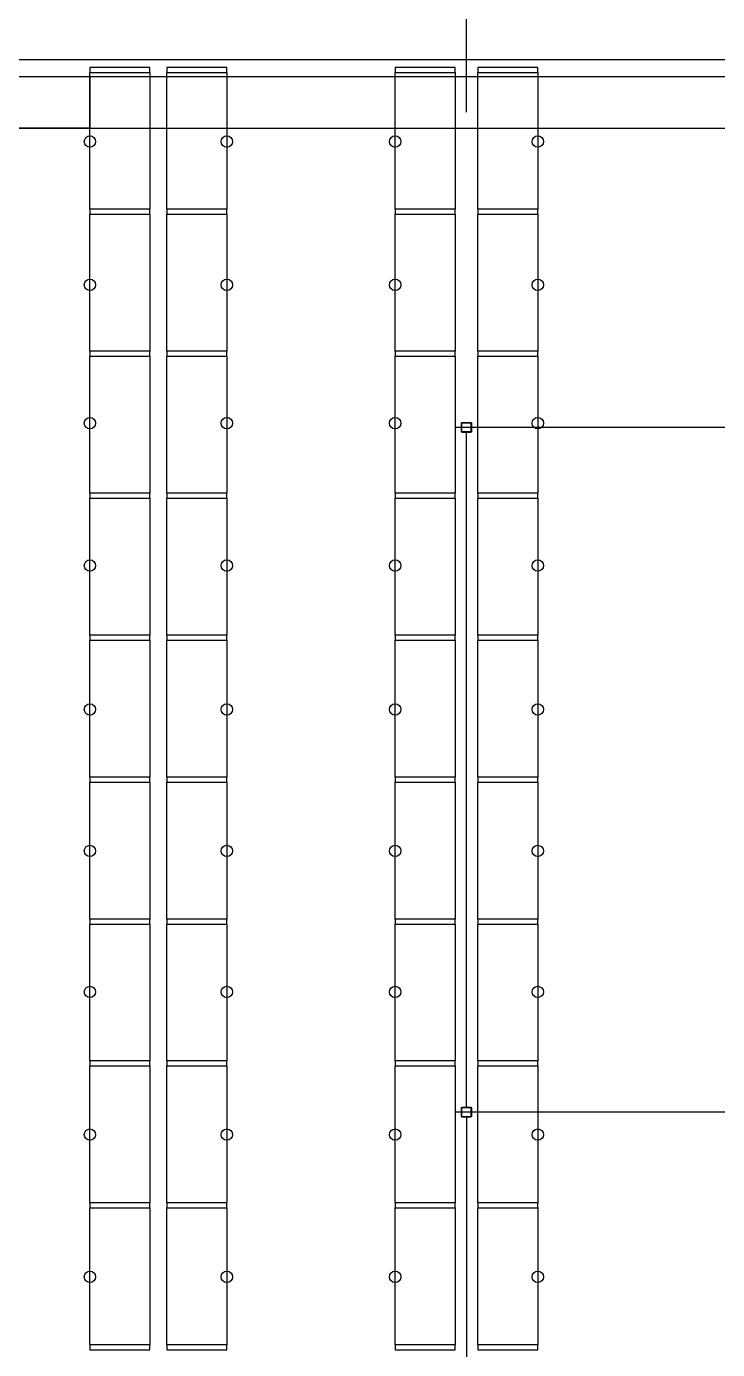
# Model space of a CAD drawing. Header units: millimetres. Extents: x 626570 to 643256, y 6233 to 11343.
# Drawn here: x 636723 to 637208, y 9760 to 10688 of the extents above; entities that cross this region are included whole.
import ezdxf

# ---------------------------------------------------------------- set-up
doc = ezdxf.new("R2010")
doc.units = ezdxf.units.MM
doc.header["$LTSCALE"] = 4000
doc.header["$MEASUREMENT"] = 0
doc.linetypes.add('DASHDOT', pattern=[1, 0.5, -0.25, 0, -0.25])
for name, color, linetype in [('1', 4, 'DASHDOT'), ('BEAMS', 170, 'CONTINUOUS'), ('DEPAL2', 4, 'CONTINUOUS'), ('FRAMES', 170, 'CONTINUOUS'), ('LIGHTS', 50, 'CONTINUOUS'), ('MASTERFOUNDATION_1', 4, 'DASHDOT'), ('MASTERFOUNDATION_25', 7, 'CONTINUOUS'), ('PICKMOD1', 4, 'CONTINUOUS'), ('X-BRACING', 4, 'CONTINUOUS')]:
    doc.layers.add(name, color=color, linetype=linetype)

msp = doc.modelspace()

# ---------------------------------------------------------------- linework, layer by layer
at = {"layer": '1', "linetype": 'Continuous'}
for p, q in [((637031.93, 9930.6), (637031.93, 10402.61)), ((637031.93, 9922.61), (637031.93, 9450.6))]:
    msp.add_line(p, q, dxfattribs=at)
at = {"layer": 'BEAMS', "linetype": 'Continuous'}
for p, q in [((636767.93, 10559.47), (636767.93, 10655.47)), ((636809.93, 10655.47), (636809.93, 10559.47)), ((636821.93, 10559.47), (636821.93, 10655.47)), ((636863.93, 10655.47), (636863.93, 10559.47)), ((636981.93, 10559.47), (636981.93, 10655.47)), ((637023.93, 10655.47), (637023.93, 10559.47)), ((637039.93, 10559.47), (637039.93, 10655.47)), ((637081.93, 10655.47), (637081.93, 10559.47)), ((636767.93, 10459.97), (636767.93, 10555.97)), ((636809.93, 10555.97), (636809.93, 10459.97)), ((636821.93, 10459.97), (636821.93, 10555.97)), ((636863.93, 10555.97), (636863.93, 10459.97)), ((636981.93, 10459.97), (636981.93, 10555.97)), ((637023.93, 10555.97), (637023.93, 10459.97)), ((637039.93, 10459.97), (637039.93, 10555.97)), ((637081.93, 10555.97), (637081.93, 10459.97)), ((636767.93, 10360.47), (636767.93, 10456.47)), ((636809.93, 10456.47), (636809.93, 10360.47)), ((636821.93, 10360.47), (636821.93, 10456.47)), ((636863.93, 10456.47), (636863.93, 10360.47)), ((636981.93, 10360.47), (636981.93, 10456.47)), ((637023.93, 10456.47), (637023.93, 10360.47)), ((637039.93, 10360.47), (637039.93, 10456.47)), ((637081.93, 10456.47), (637081.93, 10360.47)), ((636767.93, 10260.97), (636767.93, 10356.97)), ((636809.93, 10356.97), (636809.93, 10260.97)), ((636821.93, 10260.97), (636821.93, 10356.97)), ((636863.93, 10356.97), (636863.93, 10260.97)), ((636981.93, 10260.97), (636981.93, 10356.97)), ((637023.93, 10356.97), (637023.93, 10260.97)), ((637039.93, 10260.97), (637039.93, 10356.97)), ((637081.93, 10356.97), (637081.93, 10260.97)), ((636767.93, 10161.47), (636767.93, 10257.47)), ((636809.93, 10257.47), (636809.93, 10161.47)), ((636821.93, 10161.47), (636821.93, 10257.47)), ((636863.93, 10257.47), (636863.93, 10161.47)), ((636981.93, 10161.47), (636981.93, 10257.47)), ((637023.93, 10257.47), (637023.93, 10161.47)), ((637039.93, 10161.47), (637039.93, 10257.47)), ((637081.93, 10257.47), (637081.93, 10161.47)), ((636767.93, 10061.97), (636767.93, 10157.97)), ((636809.93, 10157.97), (636809.93, 10061.97)), ((636821.93, 10061.97), (636821.93, 10157.97)), ((636863.93, 10157.97), (636863.93, 10061.97)), ((636981.93, 10061.97), (636981.93, 10157.97)), ((637023.93, 10157.97), (637023.93, 10061.97)), ((637039.93, 10061.97), (637039.93, 10157.97)), ((637081.93, 10157.97), (637081.93, 10061.97)), ((636767.93, 9962.47), (636767.93, 10058.47)), ((636809.93, 10058.47), (636809.93, 9962.47)), ((636821.93, 9962.47), (636821.93, 10058.47)), ((636863.93, 10058.47), (636863.93, 9962.47)), ((636981.93, 9962.47), (636981.93, 10058.47)), ((637023.93, 10058.47), (637023.93, 9962.47)), ((637039.93, 9962.47), (637039.93, 10058.47)), ((637081.93, 10058.47), (637081.93, 9962.47)), ((636767.93, 9862.97), (636767.93, 9958.97)), ((636809.93, 9958.97), (636809.93, 9862.97)), ((636821.93, 9862.97), (636821.93, 9958.97)), ((636863.93, 9958.97), (636863.93, 9862.97)), ((636981.93, 9862.97), (636981.93, 9958.97)), ((637023.93, 9958.97), (637023.93, 9862.97)), ((637039.93, 9862.97), (637039.93, 9958.97)), ((637081.93, 9958.97), (637081.93, 9862.97)), ((636767.93, 9763.47), (636767.93, 9859.47)), ((636809.93, 9859.47), (636809.93, 9763.47)), ((636821.93, 9763.47), (636821.93, 9859.47)), ((636863.93, 9859.47), (636863.93, 9763.47)), ((636981.93, 9763.47), (636981.93, 9859.47)), ((637023.93, 9859.47), (637023.93, 9763.47)), ((637039.93, 9763.47), (637039.93, 9859.47)), ((637081.93, 9859.47), (637081.93, 9763.47))]:
    msp.add_line(p, q, dxfattribs=at)
at = {"layer": 'DEPAL2', "ltscale": 0.25}
msp.add_line((635269.15, 10664.41), (638891.26, 10664.5), dxfattribs=at)
at = {"layer": 'FRAMES', "linetype": 'Continuous', "flags": 128}
for points in [[(636767.93, 10655.47), (636809.93, 10655.47), (636809.93, 10658.97), (636767.93, 10658.97), (636767.93, 10655.47)], [(636821.93, 10655.47), (636863.93, 10655.47), (636863.93, 10658.97), (636821.93, 10658.97), (636821.93, 10655.47)], [(636981.93, 10655.47), (637023.93, 10655.47), (637023.93, 10658.97), (636981.93, 10658.97), (636981.93, 10655.47)], [(637039.93, 10655.47), (637081.93, 10655.47), (637081.93, 10658.97), (637039.93, 10658.97), (637039.93, 10655.47)], [(636767.93, 10555.97), (636809.93, 10555.97), (636809.93, 10559.47), (636767.93, 10559.47), (636767.93, 10555.97)], [(636821.93, 10555.97), (636863.93, 10555.97), (636863.93, 10559.47), (636821.93, 10559.47), (636821.93, 10555.97)], [(636981.93, 10555.97), (637023.93, 10555.97), (637023.93, 10559.47), (636981.93, 10559.47), (636981.93, 10555.97)], [(637039.93, 10555.97), (637081.93, 10555.97), (637081.93, 10559.47), (637039.93, 10559.47), (637039.93, 10555.97)], [(636767.93, 10456.47), (636809.93, 10456.47), (636809.93, 10459.97), (636767.93, 10459.97), (636767.93, 10456.47)], [(636821.93, 10456.47), (636863.93, 10456.47), (636863.93, 10459.97), (636821.93, 10459.97), (636821.93, 10456.47)], [(636981.93, 10456.47), (637023.93, 10456.47), (637023.93, 10459.97), (636981.93, 10459.97), (636981.93, 10456.47)], [(637039.93, 10456.47), (637081.93, 10456.47), (637081.93, 10459.97), (637039.93, 10459.97), (637039.93, 10456.47)], [(636767.93, 10356.97), (636809.93, 10356.97), (636809.93, 10360.47), (636767.93, 10360.47), (636767.93, 10356.97)], [(636821.93, 10356.97), (636863.93, 10356.97), (636863.93, 10360.47), (636821.93, 10360.47), (636821.93, 10356.97)], [(636981.93, 10356.97), (637023.93, 10356.97), (637023.93, 10360.47), (636981.93, 10360.47), (636981.93, 10356.97)], [(637039.93, 10356.97), (637081.93, 10356.97), (637081.93, 10360.47), (637039.93, 10360.47), (637039.93, 10356.97)], [(636767.93, 10257.47), (636809.93, 10257.47), (636809.93, 10260.97), (636767.93, 10260.97), (636767.93, 10257.47)], [(636821.93, 10257.47), (636863.93, 10257.47), (636863.93, 10260.97), (636821.93, 10260.97), (636821.93, 10257.47)], [(636981.93, 10257.47), (637023.93, 10257.47), (637023.93, 10260.97), (636981.93, 10260.97), (636981.93, 10257.47)], [(637039.93, 10257.47), (637081.93, 10257.47), (637081.93, 10260.97), (637039.93, 10260.97), (637039.93, 10257.47)], [(636767.93, 10157.97), (636809.93, 10157.97), (636809.93, 10161.47), (636767.93, 10161.47), (636767.93, 10157.97)], [(636821.93, 10157.97), (636863.93, 10157.97), (636863.93, 10161.47), (636821.93, 10161.47), (636821.93, 10157.97)], [(636981.93, 10157.97), (637023.93, 10157.97), (637023.93, 10161.47), (636981.93, 10161.47), (636981.93, 10157.97)], [(637039.93, 10157.97), (637081.93, 10157.97), (637081.93, 10161.47), (637039.93, 10161.47), (637039.93, 10157.97)], [(636767.93, 10058.47), (636809.93, 10058.47), (636809.93, 10061.97), (636767.93, 10061.97), (636767.93, 10058.47)], [(636821.93, 10058.47), (636863.93, 10058.47), (636863.93, 10061.97), (636821.93, 10061.97), (636821.93, 10058.47)], [(636981.93, 10058.47), (637023.93, 10058.47), (637023.93, 10061.97), (636981.93, 10061.97), (636981.93, 10058.47)], [(637039.93, 10058.47), (637081.93, 10058.47), (637081.93, 10061.97), (637039.93, 10061.97), (637039.93, 10058.47)], [(636767.93, 9958.97), (636809.93, 9958.97), (636809.93, 9962.47), (636767.93, 9962.47), (636767.93, 9958.97)], [(636821.93, 9958.97), (636863.93, 9958.97), (636863.93, 9962.47), (636821.93, 9962.47), (636821.93, 9958.97)], [(636981.93, 9958.97), (637023.93, 9958.97), (637023.93, 9962.47), (636981.93, 9962.47), (636981.93, 9958.97)], [(637039.93, 9958.97), (637081.93, 9958.97), (637081.93, 9962.47), (637039.93, 9962.47), (637039.93, 9958.97)], [(636767.93, 9859.47), (636809.93, 9859.47), (636809.93, 9862.97), (636767.93, 9862.97), (636767.93, 9859.47)], [(636821.93, 9859.47), (636863.93, 9859.47), (636863.93, 9862.97), (636821.93, 9862.97), (636821.93, 9859.47)], [(636981.93, 9859.47), (637023.93, 9859.47), (637023.93, 9862.97), (636981.93, 9862.97), (636981.93, 9859.47)], [(637039.93, 9859.47), (637081.93, 9859.47), (637081.93, 9862.97), (637039.93, 9862.97), (637039.93, 9859.47)], [(636767.93, 9759.97), (636809.93, 9759.97), (636809.93, 9763.47), (636767.93, 9763.47), (636767.93, 9759.97)], [(636821.93, 9759.97), (636863.93, 9759.97), (636863.93, 9763.47), (636821.93, 9763.47), (636821.93, 9759.97)], [(636981.93, 9759.97), (637023.93, 9759.97), (637023.93, 9763.47), (636981.93, 9763.47), (636981.93, 9759.97)], [(637039.93, 9759.97), (637081.93, 9759.97), (637081.93, 9763.47), (637039.93, 9763.47), (637039.93, 9759.97)]]:
    msp.add_lwpolyline(points, close=True, dxfattribs=at)
at = {"layer": 'LIGHTS'}
for centre in [(636767.93, 10606.96), (636863.93, 10606.96), (636981.93, 10606.96), (637081.93, 10606.96), (636767.93, 10506.53), (636863.93, 10506.53), (636981.93, 10506.53), (637081.93, 10506.53), (636767.93, 10409.55), (636863.93, 10409.55), (636981.93, 10409.55), (637081.93, 10409.55), (636767.93, 10309.75), (636863.93, 10309.75), (636981.93, 10309.75), (637081.93, 10309.75), (636767.93, 10208.89), (636863.93, 10208.89), (636981.93, 10208.89), (637081.93, 10208.89), (636767.93, 10109.71), (636863.93, 10109.71), (636981.93, 10109.71), (637081.93, 10109.71), (636767.93, 10010.83), (636863.93, 10010.83), (636981.93, 10010.83), (637081.93, 10010.83), (636767.93, 9910.86), (636863.93, 9910.86), (636981.93, 9910.86), (637081.93, 9910.86), (636767.93, 9811.13), (636863.93, 9811.13), (636981.93, 9811.13), (637081.93, 9811.13)]:
    msp.add_circle(centre, 3.99, dxfattribs=at)
at = {"layer": 'MASTERFOUNDATION_1', "linetype": 'DASHDOT'}
for p, q in [((637031.93, 6627.53), (637031.93, 11123.23)), ((643023.86, 10406.61), (626796.64, 10406.61)), ((643023.86, 9926.61), (626796.64, 9926.61))]:
    msp.add_line(p, q, dxfattribs=at)
at = {"layer": 'MASTERFOUNDATION_25', "linetype": 'Continuous', "flags": 128}
for points in [[(637029.02, 10410.11), (637034.77, 10410.11), (637034.79, 10410.11), (637034.82, 10410.11), (637034.84, 10410.1), (637034.86, 10410.1), (637034.88, 10410.1), (637034.9, 10410.09), (637034.92, 10410.09), (637034.94, 10410.08), (637034.96, 10410.08), (637034.99, 10410.07), (637035.01, 10410.06), (637035.03, 10410.05), (637035.04, 10410.05), (637035.06, 10410.04), (637035.08, 10410.03), (637035.1, 10410.01), (637035.12, 10410), (637035.14, 10409.99), (637035.16, 10409.98), (637035.17, 10409.96), (637035.19, 10409.95), (637035.2, 10409.93), (637035.22, 10409.92), (637035.23, 10409.9), (637035.25, 10409.89), (637035.26, 10409.87), (637035.28, 10409.85), (637035.29, 10409.83), (637035.3, 10409.82), (637035.31, 10409.8), (637035.32, 10409.78), (637035.33, 10409.76), (637035.34, 10409.74), (637035.35, 10409.72), (637035.36, 10409.7), (637035.36, 10409.68), (637035.37, 10409.66), (637035.38, 10409.64), (637035.38, 10409.62), (637035.38, 10409.59), (637035.39, 10409.57), (637035.39, 10409.55), (637035.39, 10409.53), (637035.39, 10409.51), (637035.39, 10409.49), (637035.39, 10403.73), (637035.39, 10403.71), (637035.39, 10403.69), (637035.39, 10403.66), (637035.39, 10403.64), (637035.38, 10403.62), (637035.38, 10403.6), (637035.38, 10403.58), (637035.37, 10403.56), (637035.36, 10403.54), (637035.36, 10403.52), (637035.35, 10403.5), (637035.34, 10403.48), (637035.33, 10403.46), (637035.32, 10403.44), (637035.31, 10403.42), (637035.3, 10403.4), (637035.29, 10403.38), (637035.28, 10403.36), (637035.26, 10403.35), (637035.25, 10403.33), (637035.23, 10403.31), (637035.22, 10403.3), (637035.2, 10403.28), (637035.19, 10403.27), (637035.17, 10403.25), (637035.16, 10403.24), (637035.14, 10403.23), (637035.12, 10403.21), (637035.1, 10403.2), (637035.08, 10403.19), (637035.06, 10403.18), (637035.04, 10403.17), (637035.03, 10403.16), (637035.01, 10403.15), (637034.99, 10403.15), (637034.96, 10403.14), (637034.94, 10403.13), (637034.92, 10403.13), (637034.9, 10403.12), (637034.88, 10403.12), (637034.86, 10403.11), (637034.84, 10403.11), (637034.82, 10403.11), (637034.79, 10403.11), (637034.77, 10403.11), (637029.02, 10403.11), (637028.99, 10403.11), (637028.97, 10403.11), (637028.95, 10403.11), (637028.93, 10403.11), (637028.91, 10403.12), (637028.89, 10403.12), (637028.87, 10403.13), (637028.84, 10403.13), (637028.82, 10403.14), (637028.8, 10403.15), (637028.78, 10403.15), (637028.76, 10403.16), (637028.74, 10403.17), (637028.72, 10403.18), (637028.7, 10403.19), (637028.69, 10403.2), (637028.67, 10403.21), (637028.65, 10403.23), (637028.63, 10403.24), (637028.62, 10403.25), (637028.6, 10403.27), (637028.58, 10403.28), (637028.57, 10403.3), (637028.55, 10403.31), (637028.54, 10403.33), (637028.53, 10403.35), (637028.51, 10403.36), (637028.5, 10403.38), (637028.49, 10403.4), (637028.48, 10403.42), (637028.47, 10403.44), (637028.46, 10403.46), (637028.45, 10403.48), (637028.44, 10403.5), (637028.43, 10403.52), (637028.42, 10403.54), (637028.42, 10403.56), (637028.41, 10403.58), (637028.41, 10403.6), (637028.4, 10403.62), (637028.4, 10403.64), (637028.4, 10403.66), (637028.4, 10403.69), (637028.39, 10403.71), (637028.39, 10403.73), (637028.39, 10409.49), (637028.39, 10409.51), (637028.4, 10409.53), (637028.4, 10409.55), (637028.4, 10409.57), (637028.4, 10409.59), (637028.41, 10409.62), (637028.41, 10409.64), (637028.42, 10409.66), (637028.42, 10409.68), (637028.43, 10409.7), (637028.44, 10409.72), (637028.45, 10409.74), (637028.46, 10409.76), (637028.47, 10409.78), (637028.48, 10409.8), (637028.49, 10409.82), (637028.5, 10409.83), (637028.51, 10409.85), (637028.53, 10409.87), (637028.54, 10409.89), (637028.55, 10409.9), (637028.57, 10409.92), (637028.58, 10409.93), (637028.6, 10409.95), (637028.62, 10409.96), (637028.63, 10409.98), (637028.65, 10409.99), (637028.67, 10410), (637028.69, 10410.01), (637028.7, 10410.03), (637028.72, 10410.04), (637028.74, 10410.05), (637028.76, 10410.05), (637028.78, 10410.06), (637028.8, 10410.07), (637028.82, 10410.08), (637028.84, 10410.08), (637028.87, 10410.09), (637028.89, 10410.09), (637028.91, 10410.1), (637028.93, 10410.1), (637028.95, 10410.1), (637028.97, 10410.11), (637028.99, 10410.11), (637029.02, 10410.11)], [(637029.02, 10409.8), (637034.77, 10409.8), (637034.78, 10409.8), (637034.79, 10409.79), (637034.8, 10409.79), (637034.82, 10409.79), (637034.83, 10409.79), (637034.84, 10409.79), (637034.85, 10409.79), (637034.86, 10409.78), (637034.87, 10409.78), (637034.88, 10409.78), (637034.89, 10409.77), (637034.9, 10409.77), (637034.91, 10409.76), (637034.92, 10409.76), (637034.93, 10409.75), (637034.94, 10409.75), (637034.94, 10409.74), (637034.95, 10409.74), (637034.96, 10409.73), (637034.97, 10409.72), (637034.98, 10409.72), (637034.99, 10409.71), (637034.99, 10409.7), (637035, 10409.69), (637035.01, 10409.69), (637035.02, 10409.68), (637035.02, 10409.67), (637035.03, 10409.66), (637035.03, 10409.65), (637035.04, 10409.64), (637035.04, 10409.63), (637035.05, 10409.62), (637035.05, 10409.61), (637035.06, 10409.6), (637035.06, 10409.59), (637035.07, 10409.58), (637035.07, 10409.57), (637035.07, 10409.56), (637035.07, 10409.55), (637035.08, 10409.54), (637035.08, 10409.53), (637035.08, 10409.52), (637035.08, 10409.51), (637035.08, 10409.5), (637035.08, 10409.49), (637035.08, 10403.73), (637035.08, 10403.72), (637035.08, 10403.71), (637035.08, 10403.7), (637035.08, 10403.69), (637035.08, 10403.68), (637035.07, 10403.67), (637035.07, 10403.66), (637035.07, 10403.64), (637035.07, 10403.63), (637035.06, 10403.62), (637035.06, 10403.61), (637035.05, 10403.6), (637035.05, 10403.59), (637035.04, 10403.59), (637035.04, 10403.58), (637035.03, 10403.57), (637035.03, 10403.56), (637035.02, 10403.55), (637035.02, 10403.54), (637035.01, 10403.53), (637035, 10403.52), (637034.99, 10403.52), (637034.99, 10403.51), (637034.98, 10403.5), (637034.97, 10403.49), (637034.96, 10403.49), (637034.95, 10403.48), (637034.94, 10403.47), (637034.94, 10403.47), (637034.93, 10403.46), (637034.92, 10403.46), (637034.91, 10403.45), (637034.9, 10403.45), (637034.89, 10403.44), (637034.88, 10403.44), (637034.87, 10403.44), (637034.86, 10403.43), (637034.85, 10403.43), (637034.84, 10403.43), (637034.83, 10403.43), (637034.82, 10403.42), (637034.8, 10403.42), (637034.79, 10403.42), (637034.78, 10403.42), (637034.77, 10403.42), (637029.02, 10403.42), (637029, 10403.42), (637028.99, 10403.42), (637028.98, 10403.42), (637028.97, 10403.42), (637028.96, 10403.43), (637028.95, 10403.43), (637028.94, 10403.43), (637028.93, 10403.43), (637028.92, 10403.44), (637028.91, 10403.44), (637028.9, 10403.44), (637028.89, 10403.45), (637028.88, 10403.45), (637028.87, 10403.46), (637028.86, 10403.46), (637028.85, 10403.47), (637028.84, 10403.47), (637028.83, 10403.48), (637028.83, 10403.49), (637028.82, 10403.49), (637028.81, 10403.5), (637028.8, 10403.51), (637028.79, 10403.52), (637028.79, 10403.52), (637028.78, 10403.53), (637028.77, 10403.54), (637028.77, 10403.55), (637028.76, 10403.56), (637028.75, 10403.57), (637028.75, 10403.58), (637028.74, 10403.59), (637028.74, 10403.59), (637028.73, 10403.6), (637028.73, 10403.61), (637028.73, 10403.62), (637028.72, 10403.63), (637028.72, 10403.64), (637028.72, 10403.66), (637028.71, 10403.67), (637028.71, 10403.68), (637028.71, 10403.69), (637028.71, 10403.7), (637028.71, 10403.71), (637028.71, 10403.72), (637028.71, 10403.73), (637028.71, 10409.49), (637028.71, 10409.5), (637028.71, 10409.51), (637028.71, 10409.52), (637028.71, 10409.53), (637028.71, 10409.54), (637028.71, 10409.55), (637028.72, 10409.56), (637028.72, 10409.57), (637028.72, 10409.58), (637028.73, 10409.59), (637028.73, 10409.6), (637028.73, 10409.61), (637028.74, 10409.62), (637028.74, 10409.63), (637028.75, 10409.64), (637028.75, 10409.65), (637028.76, 10409.66), (637028.77, 10409.67), (637028.77, 10409.68), (637028.78, 10409.69), (637028.79, 10409.69), (637028.79, 10409.7), (637028.8, 10409.71), (637028.81, 10409.72), (637028.82, 10409.72), (637028.83, 10409.73), (637028.83, 10409.74), (637028.84, 10409.74), (637028.85, 10409.75), (637028.86, 10409.75), (637028.87, 10409.76), (637028.88, 10409.76), (637028.89, 10409.77), (637028.9, 10409.77), (637028.91, 10409.78), (637028.92, 10409.78), (637028.93, 10409.78), (637028.94, 10409.79), (637028.95, 10409.79), (637028.96, 10409.79), (637028.97, 10409.79), (637028.98, 10409.79), (637028.99, 10409.79), (637029, 10409.8), (637029.02, 10409.8)], [(637029.02, 9930.11), (637034.77, 9930.11), (637034.79, 9930.11), (637034.82, 9930.11), (637034.84, 9930.1), (637034.86, 9930.1), (637034.88, 9930.1), (637034.9, 9930.09), (637034.92, 9930.09), (637034.94, 9930.08), (637034.96, 9930.08), (637034.99, 9930.07), (637035.01, 9930.06), (637035.03, 9930.05), (637035.04, 9930.05), (637035.06, 9930.04), (637035.08, 9930.03), (637035.1, 9930.01), (637035.12, 9930), (637035.14, 9929.99), (637035.16, 9929.98), (637035.17, 9929.96), (637035.19, 9929.95), (637035.2, 9929.93), (637035.22, 9929.92), (637035.23, 9929.9), (637035.25, 9929.89), (637035.26, 9929.87), (637035.28, 9929.85), (637035.29, 9929.83), (637035.3, 9929.82), (637035.31, 9929.8), (637035.32, 9929.78), (637035.33, 9929.76), (637035.34, 9929.74), (637035.35, 9929.72), (637035.36, 9929.7), (637035.36, 9929.68), (637035.37, 9929.66), (637035.38, 9929.64), (637035.38, 9929.62), (637035.38, 9929.59), (637035.39, 9929.57), (637035.39, 9929.55), (637035.39, 9929.53), (637035.39, 9929.51), (637035.39, 9929.49), (637035.39, 9923.73), (637035.39, 9923.71), (637035.39, 9923.69), (637035.39, 9923.66), (637035.39, 9923.64), (637035.38, 9923.62), (637035.38, 9923.6), (637035.38, 9923.58), (637035.37, 9923.56), (637035.36, 9923.54), (637035.36, 9923.52), (637035.35, 9923.5), (637035.34, 9923.48), (637035.33, 9923.46), (637035.32, 9923.44), (637035.31, 9923.42), (637035.3, 9923.4), (637035.29, 9923.38), (637035.28, 9923.36), (637035.26, 9923.35), (637035.25, 9923.33), (637035.23, 9923.31), (637035.22, 9923.3), (637035.2, 9923.28), (637035.19, 9923.27), (637035.17, 9923.25), (637035.16, 9923.24), (637035.14, 9923.23), (637035.12, 9923.21), (637035.1, 9923.2), (637035.08, 9923.19), (637035.06, 9923.18), (637035.04, 9923.17), (637035.03, 9923.16), (637035.01, 9923.15), (637034.99, 9923.15), (637034.96, 9923.14), (637034.94, 9923.13), (637034.92, 9923.13), (637034.9, 9923.12), (637034.88, 9923.12), (637034.86, 9923.11), (637034.84, 9923.11), (637034.82, 9923.11), (637034.79, 9923.11), (637034.77, 9923.11), (637029.02, 9923.11), (637028.99, 9923.11), (637028.97, 9923.11), (637028.95, 9923.11), (637028.93, 9923.11), (637028.91, 9923.12), (637028.89, 9923.12), (637028.87, 9923.13), (637028.84, 9923.13), (637028.82, 9923.14), (637028.8, 9923.15), (637028.78, 9923.15), (637028.76, 9923.16), (637028.74, 9923.17), (637028.72, 9923.18), (637028.7, 9923.19), (637028.69, 9923.2), (637028.67, 9923.21), (637028.65, 9923.23), (637028.63, 9923.24), (637028.62, 9923.25), (637028.6, 9923.27), (637028.58, 9923.28), (637028.57, 9923.3), (637028.55, 9923.31), (637028.54, 9923.33), (637028.53, 9923.35), (637028.51, 9923.36), (637028.5, 9923.38), (637028.49, 9923.4), (637028.48, 9923.42), (637028.47, 9923.44), (637028.46, 9923.46), (637028.45, 9923.48), (637028.44, 9923.5), (637028.43, 9923.52), (637028.42, 9923.54), (637028.42, 9923.56), (637028.41, 9923.58), (637028.41, 9923.6), (637028.4, 9923.62), (637028.4, 9923.64), (637028.4, 9923.66), (637028.4, 9923.69), (637028.39, 9923.71), (637028.39, 9923.73), (637028.39, 9929.49), (637028.39, 9929.51), (637028.4, 9929.53), (637028.4, 9929.55), (637028.4, 9929.57), (637028.4, 9929.59), (637028.41, 9929.62), (637028.41, 9929.64), (637028.42, 9929.66), (637028.42, 9929.68), (637028.43, 9929.7), (637028.44, 9929.72), (637028.45, 9929.74), (637028.46, 9929.76), (637028.47, 9929.78), (637028.48, 9929.8), (637028.49, 9929.82), (637028.5, 9929.83), (637028.51, 9929.85), (637028.53, 9929.87), (637028.54, 9929.89), (637028.55, 9929.9), (637028.57, 9929.92), (637028.58, 9929.93), (637028.6, 9929.95), (637028.62, 9929.96), (637028.63, 9929.98), (637028.65, 9929.99), (637028.67, 9930), (637028.69, 9930.01), (637028.7, 9930.03), (637028.72, 9930.04), (637028.74, 9930.05), (637028.76, 9930.05), (637028.78, 9930.06), (637028.8, 9930.07), (637028.82, 9930.08), (637028.84, 9930.08), (637028.87, 9930.09), (637028.89, 9930.09), (637028.91, 9930.1), (637028.93, 9930.1), (637028.95, 9930.1), (637028.97, 9930.11), (637028.99, 9930.11), (637029.02, 9930.11)], [(637029.02, 9929.8), (637034.77, 9929.8), (637034.78, 9929.8), (637034.79, 9929.79), (637034.8, 9929.79), (637034.82, 9929.79), (637034.83, 9929.79), (637034.84, 9929.79), (637034.85, 9929.79), (637034.86, 9929.78), (637034.87, 9929.78), (637034.88, 9929.78), (637034.89, 9929.77), (637034.9, 9929.77), (637034.91, 9929.76), (637034.92, 9929.76), (637034.93, 9929.75), (637034.94, 9929.75), (637034.94, 9929.74), (637034.95, 9929.74), (637034.96, 9929.73), (637034.97, 9929.72), (637034.98, 9929.72), (637034.99, 9929.71), (637034.99, 9929.7), (637035, 9929.69), (637035.01, 9929.69), (637035.02, 9929.68), (637035.02, 9929.67), (637035.03, 9929.66), (637035.03, 9929.65), (637035.04, 9929.64), (637035.04, 9929.63), (637035.05, 9929.62), (637035.05, 9929.61), (637035.06, 9929.6), (637035.06, 9929.59), (637035.07, 9929.58), (637035.07, 9929.57), (637035.07, 9929.56), (637035.07, 9929.55), (637035.08, 9929.54), (637035.08, 9929.53), (637035.08, 9929.52), (637035.08, 9929.51), (637035.08, 9929.5), (637035.08, 9929.49), (637035.08, 9923.73), (637035.08, 9923.72), (637035.08, 9923.71), (637035.08, 9923.7), (637035.08, 9923.69), (637035.08, 9923.68), (637035.07, 9923.67), (637035.07, 9923.66), (637035.07, 9923.64), (637035.07, 9923.63), (637035.06, 9923.62), (637035.06, 9923.61), (637035.05, 9923.6), (637035.05, 9923.59), (637035.04, 9923.58), (637035.04, 9923.58), (637035.03, 9923.57), (637035.03, 9923.56), (637035.02, 9923.55), (637035.02, 9923.54), (637035.01, 9923.53), (637035, 9923.52), (637034.99, 9923.52), (637034.99, 9923.51), (637034.98, 9923.5), (637034.97, 9923.49), (637034.96, 9923.49), (637034.95, 9923.48), (637034.94, 9923.47), (637034.94, 9923.47), (637034.93, 9923.46), (637034.92, 9923.46), (637034.91, 9923.45), (637034.9, 9923.45), (637034.89, 9923.44), (637034.88, 9923.44), (637034.87, 9923.44), (637034.86, 9923.43), (637034.85, 9923.43), (637034.84, 9923.43), (637034.83, 9923.43), (637034.82, 9923.42), (637034.8, 9923.42), (637034.79, 9923.42), (637034.78, 9923.42), (637034.77, 9923.42), (637029.02, 9923.42), (637029, 9923.42), (637028.99, 9923.42), (637028.98, 9923.42), (637028.97, 9923.42), (637028.96, 9923.43), (637028.95, 9923.43), (637028.94, 9923.43), (637028.93, 9923.43), (637028.92, 9923.44), (637028.91, 9923.44), (637028.9, 9923.44), (637028.89, 9923.45), (637028.88, 9923.45), (637028.87, 9923.46), (637028.86, 9923.46), (637028.85, 9923.47), (637028.84, 9923.47), (637028.83, 9923.48), (637028.83, 9923.49), (637028.82, 9923.49), (637028.81, 9923.5), (637028.8, 9923.51), (637028.79, 9923.52), (637028.79, 9923.52), (637028.78, 9923.53), (637028.77, 9923.54), (637028.77, 9923.55), (637028.76, 9923.56), (637028.75, 9923.57), (637028.75, 9923.58), (637028.74, 9923.58), (637028.74, 9923.59), (637028.73, 9923.6), (637028.73, 9923.61), (637028.73, 9923.62), (637028.72, 9923.63), (637028.72, 9923.64), (637028.72, 9923.66), (637028.71, 9923.67), (637028.71, 9923.68), (637028.71, 9923.69), (637028.71, 9923.7), (637028.71, 9923.71), (637028.71, 9923.72), (637028.71, 9923.73), (637028.71, 9929.49), (637028.71, 9929.5), (637028.71, 9929.51), (637028.71, 9929.52), (637028.71, 9929.53), (637028.71, 9929.54), (637028.71, 9929.55), (637028.72, 9929.56), (637028.72, 9929.57), (637028.72, 9929.58), (637028.73, 9929.59), (637028.73, 9929.6), (637028.73, 9929.61), (637028.74, 9929.62), (637028.74, 9929.63), (637028.75, 9929.64), (637028.75, 9929.65), (637028.76, 9929.66), (637028.77, 9929.67), (637028.77, 9929.68), (637028.78, 9929.69), (637028.79, 9929.69), (637028.79, 9929.7), (637028.8, 9929.71), (637028.81, 9929.72), (637028.82, 9929.72), (637028.83, 9929.73), (637028.83, 9929.74), (637028.84, 9929.74), (637028.85, 9929.75), (637028.86, 9929.75), (637028.87, 9929.76), (637028.88, 9929.76), (637028.89, 9929.77), (637028.9, 9929.77), (637028.91, 9929.78), (637028.92, 9929.78), (637028.93, 9929.78), (637028.94, 9929.79), (637028.95, 9929.79), (637028.96, 9929.79), (637028.97, 9929.79), (637028.98, 9929.79), (637028.99, 9929.79), (637029, 9929.8), (637029.02, 9929.8)]]:
    msp.add_lwpolyline(points, close=True, dxfattribs=at)
at = {"layer": 'PICKMOD1', "ltscale": 0.25}
for p, q in [((636456.17, 10652.49), (638934.74, 10652.49)), ((636456.17, 10616.24), (638939.52, 10616.24))]:
    msp.add_line(p, q, dxfattribs=at)
at = {"layer": 'X-BRACING'}
msp.add_lwpolyline([(636463.67, 10652.49), (636767.93, 10652.49), (636767.93, 10616.24), (636463.67, 10616.24)], dxfattribs=at)

doc.saveas('drawing.dxf')
